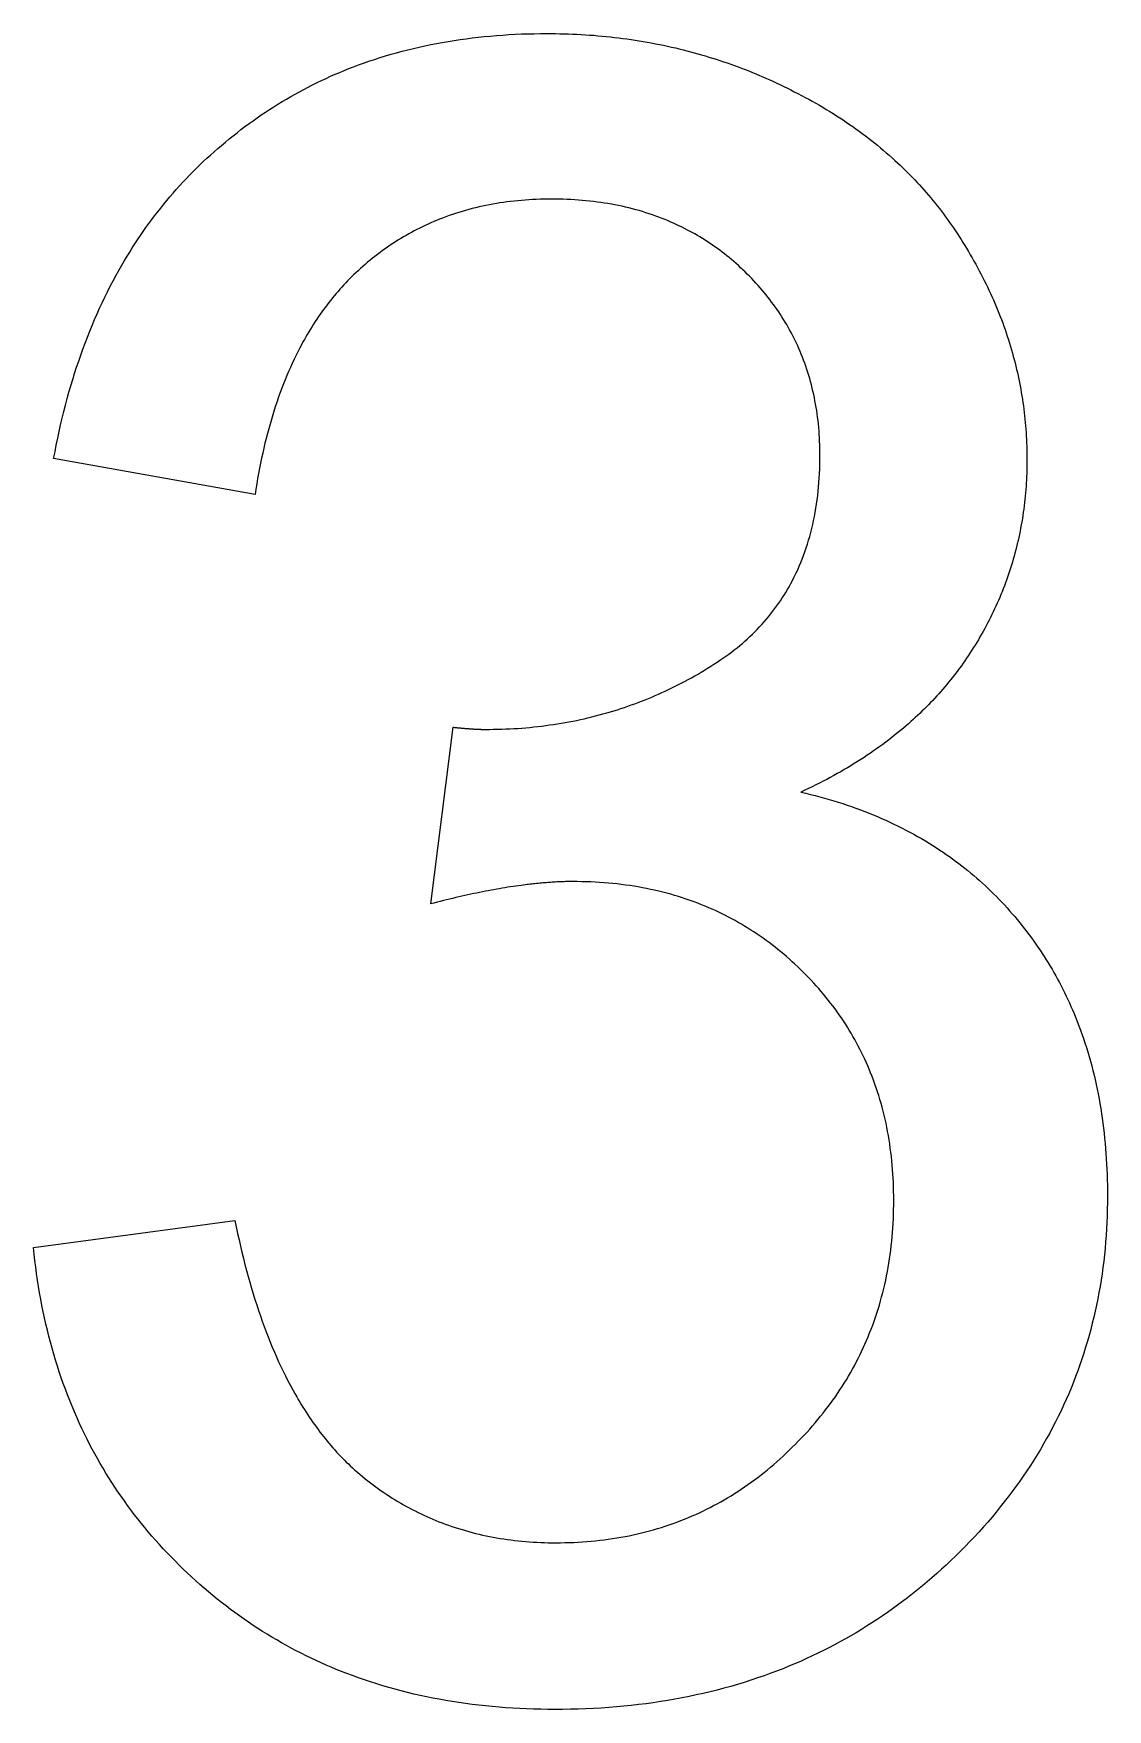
# Model space of a CAD drawing. Extents: x -115 to 95, y -60 to 60.
# Drawn here: x -80.983 to -79.018, y -1.553 to 1.512 of the extents above; entities that cross this region are included whole.
import ezdxf

# ---------------------------------------------------------------- set-up
doc = ezdxf.new("R2010")
doc.units = 0
doc.layers.add('ENGRAVE', color=5, linetype='Continuous')

msp = doc.modelspace()

# ---------------------------------------------------------------- linework, layer by layer
at = {"layer": 'ENGRAVE', "color": 5}
for points in [[(-80.6388, 1.3076), (-80.6317, 1.3135), (-80.6246, 1.3194), (-80.6175, 1.3252), (-80.6103, 1.3309), (-80.6031, 1.3366), (-80.5958, 1.3421), (-80.5884, 1.3475), (-80.581, 1.3528), (-80.5736, 1.3581), (-80.5661, 1.3633), (-80.5585, 1.3683), (-80.5509, 1.3733), (-80.5433, 1.3782), (-80.5356, 1.3831), (-80.5278, 1.3878), (-80.52, 1.3924), (-80.5122, 1.397), (-80.5042, 1.4014), (-80.4963, 1.4058), (-80.4883, 1.4101), (-80.4803, 1.4143), (-80.4722, 1.4184), (-80.464, 1.4224), (-80.4558, 1.4264), (-80.4475, 1.4302), (-80.4391, 1.434), (-80.4308, 1.4377), (-80.4225, 1.4412), (-80.4142, 1.4446), (-80.4059, 1.448), (-80.3973, 1.4513), (-80.3884, 1.4547), (-80.3789, 1.4581), (-80.3691, 1.4615), (-80.359, 1.4649), (-80.3488, 1.4682), (-80.3387, 1.4713), (-80.3286, 1.4743), (-80.3184, 1.4771), (-80.3083, 1.4799), (-80.298, 1.4825), (-80.2876, 1.485), (-80.2772, 1.4875), (-80.2667, 1.4898), (-80.2561, 1.492), (-80.2455, 1.494), (-80.2348, 1.496), (-80.224, 1.4979), (-80.2132, 1.4996), (-80.2024, 1.5012), (-80.1914, 1.5028), (-80.1804, 1.5042), (-80.1693, 1.5055), (-80.1582, 1.5066), (-80.147, 1.5077), (-80.1357, 1.5087), (-80.1244, 1.5095), (-80.113, 1.5103), (-80.1016, 1.5109), (-80.09, 1.5114), (-80.0784, 1.5117), (-80.0668, 1.512), (-80.055, 1.5121), (-80.0433, 1.5123)], [(-80.0433, 1.5123), (-80.0355, 1.5122), (-80.0276, 1.5121), (-80.0198, 1.512), (-80.0119, 1.5118), (-80.0041, 1.5116), (-79.9964, 1.5113), (-79.9886, 1.5109), (-79.9809, 1.5105), (-79.9732, 1.5101), (-79.9655, 1.5095), (-79.9578, 1.509), (-79.9501, 1.5083), (-79.9425, 1.5076), (-79.9349, 1.5069), (-79.9273, 1.5061), (-79.9197, 1.5053), (-79.9122, 1.5044), (-79.9046, 1.5034), (-79.8971, 1.5024), (-79.8896, 1.5013), (-79.8822, 1.5002), (-79.8747, 1.499), (-79.8673, 1.4978), (-79.8599, 1.4965), (-79.8525, 1.4951), (-79.8451, 1.4937), (-79.8378, 1.4923), (-79.8304, 1.4908), (-79.823, 1.4892), (-79.8157, 1.4876), (-79.8084, 1.4859), (-79.8013, 1.4842), (-79.7943, 1.4825), (-79.7875, 1.4807), (-79.7807, 1.479), (-79.774, 1.4772), (-79.7673, 1.4753), (-79.7605, 1.4734), (-79.7537, 1.4714), (-79.747, 1.4693), (-79.7403, 1.4673), (-79.7336, 1.4651), (-79.7269, 1.4629), (-79.7203, 1.4607), (-79.7137, 1.4584), (-79.7071, 1.4561), (-79.7005, 1.4537), (-79.6939, 1.4513), (-79.6873, 1.4489), (-79.6808, 1.4463), (-79.6742, 1.4438), (-79.6677, 1.4411), (-79.6613, 1.4385), (-79.6548, 1.4357), (-79.6483, 1.433), (-79.6419, 1.4302), (-79.6355, 1.4273), (-79.6291, 1.4244), (-79.6227, 1.4214), (-79.6163, 1.4184), (-79.61, 1.4153), (-79.6037, 1.4122), (-79.5974, 1.409), (-79.5911, 1.4059)], [(-79.5911, 1.4059), (-79.5844, 1.4024), (-79.5777, 1.3989), (-79.5711, 1.3954), (-79.5645, 1.3919), (-79.558, 1.3883), (-79.5515, 1.3847), (-79.5451, 1.381), (-79.5388, 1.3773), (-79.5325, 1.3735), (-79.5262, 1.3697), (-79.52, 1.3659), (-79.5139, 1.362), (-79.5078, 1.3581), (-79.5018, 1.3541), (-79.4958, 1.3501), (-79.4899, 1.3461), (-79.484, 1.342), (-79.4781, 1.3379), (-79.4724, 1.3337), (-79.4666, 1.3295), (-79.461, 1.3252), (-79.4553, 1.3209), (-79.4498, 1.3166), (-79.4443, 1.3122), (-79.4388, 1.3078), (-79.4334, 1.3034), (-79.4281, 1.2989), (-79.4227, 1.2943), (-79.4174, 1.2896), (-79.4121, 1.285), (-79.407, 1.2803), (-79.402, 1.2757), (-79.3973, 1.2712), (-79.3927, 1.2668), (-79.3882, 1.2625), (-79.3838, 1.2581), (-79.3794, 1.2536), (-79.375, 1.2491), (-79.3706, 1.2446), (-79.3663, 1.24), (-79.362, 1.2353), (-79.3578, 1.2307), (-79.3536, 1.226), (-79.3495, 1.2212), (-79.3454, 1.2165), (-79.3413, 1.2117), (-79.3373, 1.2068), (-79.3334, 1.202), (-79.3294, 1.1971), (-79.3256, 1.1921), (-79.3217, 1.1872), (-79.318, 1.1822), (-79.3142, 1.1771), (-79.3105, 1.172), (-79.3069, 1.1669), (-79.3032, 1.1618), (-79.2997, 1.1566), (-79.2961, 1.1514), (-79.2927, 1.1461), (-79.2892, 1.1409), (-79.2859, 1.1355), (-79.2825, 1.1302), (-79.2792, 1.1248), (-79.2759, 1.1194)], [(-80.9458, 0.7347), (-80.9433, 0.7472), (-80.9409, 0.7596), (-80.9384, 0.7721), (-80.9358, 0.7844), (-80.933, 0.7966), (-80.9302, 0.8087), (-80.9272, 0.8207), (-80.9242, 0.8326), (-80.921, 0.8444), (-80.9177, 0.8561), (-80.9144, 0.8677), (-80.9109, 0.8792), (-80.9074, 0.8906), (-80.9037, 0.9019), (-80.9, 0.9131), (-80.8961, 0.9242), (-80.8922, 0.9352), (-80.8881, 0.9462), (-80.884, 0.957), (-80.8797, 0.9677), (-80.8754, 0.9784), (-80.8709, 0.9889), (-80.8664, 0.9994), (-80.8617, 1.0097), (-80.857, 1.0198), (-80.8522, 1.0299), (-80.8473, 1.04), (-80.8421, 1.05), (-80.8368, 1.0601), (-80.8314, 1.0701), (-80.8261, 1.0798), (-80.8209, 1.0888), (-80.816, 1.0972), (-80.8113, 1.1051), (-80.8067, 1.1126), (-80.802, 1.12), (-80.7972, 1.1275), (-80.7923, 1.135), (-80.7872, 1.1426), (-80.7821, 1.15), (-80.7769, 1.1574), (-80.7716, 1.1647), (-80.7663, 1.1719), (-80.761, 1.179), (-80.7555, 1.1861), (-80.75, 1.1931), (-80.7444, 1.2), (-80.7387, 1.2069), (-80.733, 1.2137), (-80.7272, 1.2204), (-80.7214, 1.2271), (-80.7154, 1.2337), (-80.7094, 1.2402), (-80.7033, 1.2467), (-80.6972, 1.2531), (-80.691, 1.2594), (-80.6847, 1.2657), (-80.6784, 1.2719), (-80.672, 1.278), (-80.6655, 1.2841), (-80.6589, 1.29), (-80.6522, 1.2959), (-80.6455, 1.3018), (-80.6388, 1.3076)], [(-80.0351, 1.2094), (-80.0421, 1.2093), (-80.049, 1.2092), (-80.056, 1.2091), (-80.0629, 1.2088), (-80.0697, 1.2085), (-80.0765, 1.2081), (-80.0833, 1.2077), (-80.09, 1.2071), (-80.0967, 1.2065), (-80.1033, 1.2058), (-80.1099, 1.2051), (-80.1165, 1.2042), (-80.123, 1.2033), (-80.1295, 1.2024), (-80.136, 1.2013), (-80.1424, 1.2002), (-80.1488, 1.199), (-80.1551, 1.1978), (-80.1614, 1.1964), (-80.1677, 1.195), (-80.1739, 1.1936), (-80.1801, 1.192), (-80.1863, 1.1904), (-80.1924, 1.1887), (-80.1984, 1.187), (-80.2044, 1.1851), (-80.2104, 1.1832), (-80.2164, 1.1813), (-80.2224, 1.1792), (-80.2284, 1.177), (-80.2342, 1.1748), (-80.2399, 1.1726), (-80.2453, 1.1704), (-80.2506, 1.1682), (-80.2557, 1.166), (-80.2608, 1.1637), (-80.266, 1.1614), (-80.2711, 1.1589), (-80.2762, 1.1564), (-80.2813, 1.1539), (-80.2863, 1.1512), (-80.2913, 1.1485), (-80.2963, 1.1458), (-80.3012, 1.143), (-80.3061, 1.1402), (-80.311, 1.1372), (-80.3159, 1.1343), (-80.3207, 1.1312), (-80.3254, 1.1281), (-80.3302, 1.1249), (-80.3349, 1.1217), (-80.3396, 1.1184), (-80.3442, 1.1151), (-80.3488, 1.1117), (-80.3534, 1.1082), (-80.358, 1.1047), (-80.3625, 1.1011), (-80.367, 1.0975), (-80.3715, 1.0938), (-80.3759, 1.09), (-80.3802, 1.0862), (-80.3846, 1.0823), (-80.3889, 1.0783), (-80.3932, 1.0744)], [(-79.6811, 1.0764), (-79.6852, 1.0802), (-79.6892, 1.084), (-79.6933, 1.0878), (-79.6974, 1.0915), (-79.7016, 1.0952), (-79.7058, 1.0987), (-79.71, 1.1023), (-79.7143, 1.1057), (-79.7186, 1.1091), (-79.7229, 1.1125), (-79.7273, 1.1158), (-79.7317, 1.119), (-79.7362, 1.1222), (-79.7406, 1.1253), (-79.7451, 1.1284), (-79.7497, 1.1314), (-79.7543, 1.1343), (-79.7589, 1.1372), (-79.7635, 1.1401), (-79.7682, 1.1429), (-79.7729, 1.1456), (-79.7776, 1.1483), (-79.7824, 1.1509), (-79.7873, 1.1534), (-79.7921, 1.1559), (-79.797, 1.1584), (-79.802, 1.1608), (-79.8069, 1.1631), (-79.8117, 1.1653), (-79.8166, 1.1675), (-79.8217, 1.1696), (-79.827, 1.1718), (-79.8326, 1.174), (-79.8385, 1.1763), (-79.8445, 1.1785), (-79.8506, 1.1806), (-79.8566, 1.1827), (-79.8627, 1.1846), (-79.8687, 1.1865), (-79.8748, 1.1883), (-79.881, 1.19), (-79.8872, 1.1916), (-79.8935, 1.1932), (-79.8998, 1.1947), (-79.9061, 1.1962), (-79.9125, 1.1975), (-79.919, 1.1988), (-79.9254, 1.2), (-79.932, 1.2011), (-79.9385, 1.2022), (-79.9451, 1.2032), (-79.9518, 1.2041), (-79.9585, 1.205), (-79.9652, 1.2057), (-79.972, 1.2064), (-79.9789, 1.2071), (-79.9857, 1.2076), (-79.9927, 1.2081), (-79.9996, 1.2085), (-80.0066, 1.2088), (-80.0137, 1.2091), (-80.0208, 1.2092), (-80.028, 1.2093), (-80.0351, 1.2094)], [(-79.2759, 1.1194), (-79.2725, 1.1136), (-79.269, 1.1077), (-79.2656, 1.1019), (-79.2623, 1.0961), (-79.259, 1.0902), (-79.2558, 1.0843), (-79.2526, 1.0785), (-79.2495, 1.0726), (-79.2465, 1.0667), (-79.2435, 1.0607), (-79.2406, 1.0548), (-79.2377, 1.0489), (-79.2349, 1.0429), (-79.2321, 1.037), (-79.2294, 1.031), (-79.2267, 1.025), (-79.2242, 1.019), (-79.2216, 1.013), (-79.2191, 1.007), (-79.2167, 1.001), (-79.2143, 0.9949), (-79.212, 0.9889), (-79.2098, 0.9828), (-79.2075, 0.9767), (-79.2054, 0.9707), (-79.2033, 0.9646), (-79.2013, 0.9585), (-79.1993, 0.9523), (-79.1974, 0.9462), (-79.1955, 0.94), (-79.1937, 0.9338), (-79.1919, 0.9277), (-79.1903, 0.9217), (-79.1887, 0.9158), (-79.1872, 0.9099), (-79.1857, 0.9039), (-79.1843, 0.898), (-79.1829, 0.892), (-79.1816, 0.886), (-79.1803, 0.88), (-79.1791, 0.8739), (-79.178, 0.8679), (-79.1768, 0.8619), (-79.1758, 0.8558), (-79.1748, 0.8498), (-79.1738, 0.8437), (-79.1729, 0.8376), (-79.172, 0.8315), (-79.1712, 0.8254), (-79.1705, 0.8193), (-79.1698, 0.8132), (-79.1691, 0.807), (-79.1686, 0.8009), (-79.168, 0.7947), (-79.1675, 0.7886), (-79.1671, 0.7824), (-79.1667, 0.7762), (-79.1663, 0.77), (-79.1661, 0.7638), (-79.1658, 0.7576), (-79.1657, 0.7514), (-79.1656, 0.7451), (-79.1655, 0.7389), (-79.1654, 0.7326)], [(-80.3932, 1.0744), (-80.397, 1.0708), (-80.4007, 1.0672), (-80.4043, 1.0635), (-80.408, 1.0598), (-80.4116, 1.0561), (-80.4151, 1.0523), (-80.4186, 1.0485), (-80.4221, 1.0446), (-80.4256, 1.0407), (-80.429, 1.0367), (-80.4324, 1.0327), (-80.4357, 1.0286), (-80.439, 1.0245), (-80.4423, 1.0203), (-80.4455, 1.0161), (-80.4488, 1.0119), (-80.4519, 1.0076), (-80.4551, 1.0032), (-80.4582, 0.9988), (-80.4612, 0.9944), (-80.4642, 0.9899), (-80.4672, 0.9854), (-80.4702, 0.9808), (-80.4731, 0.9762), (-80.4761, 0.9714), (-80.479, 0.9666), (-80.4818, 0.9619), (-80.4845, 0.9572), (-80.4871, 0.9527), (-80.4897, 0.9481), (-80.4923, 0.9431), (-80.4953, 0.9375), (-80.4986, 0.9311), (-80.5021, 0.924), (-80.5057, 0.9166), (-80.5093, 0.909), (-80.5128, 0.9015), (-80.516, 0.894), (-80.5192, 0.8865), (-80.5223, 0.879), (-80.5254, 0.8713), (-80.5284, 0.8635), (-80.5313, 0.8556), (-80.5342, 0.8476), (-80.537, 0.8395), (-80.5397, 0.8313), (-80.5424, 0.8231), (-80.545, 0.8148), (-80.5475, 0.8063), (-80.55, 0.7978), (-80.5524, 0.7892), (-80.5547, 0.7805), (-80.557, 0.7717), (-80.5592, 0.7628), (-80.5613, 0.7539), (-80.5634, 0.7448), (-80.5654, 0.7357), (-80.5673, 0.7265), (-80.5692, 0.7171), (-80.5709, 0.7077), (-80.5726, 0.6982), (-80.5743, 0.6885), (-80.5759, 0.6789), (-80.5774, 0.6692)], [(-79.544, 0.7408), (-79.5441, 0.7473), (-79.5442, 0.7537), (-79.5443, 0.7602), (-79.5446, 0.7666), (-79.5449, 0.7729), (-79.5453, 0.7793), (-79.5457, 0.7855), (-79.5463, 0.7918), (-79.5469, 0.798), (-79.5475, 0.8042), (-79.5483, 0.8103), (-79.5491, 0.8164), (-79.55, 0.8225), (-79.5509, 0.8285), (-79.552, 0.8345), (-79.5531, 0.8405), (-79.5542, 0.8464), (-79.5555, 0.8523), (-79.5568, 0.8581), (-79.5582, 0.8639), (-79.5596, 0.8697), (-79.5612, 0.8755), (-79.5628, 0.8812), (-79.5644, 0.8868), (-79.5662, 0.8925), (-79.568, 0.898), (-79.5698, 0.9036), (-79.5718, 0.9092), (-79.5739, 0.9147), (-79.576, 0.9202), (-79.5781, 0.9256), (-79.5803, 0.9309), (-79.5825, 0.936), (-79.5848, 0.9411), (-79.587, 0.946), (-79.5894, 0.9509), (-79.5918, 0.9558), (-79.5943, 0.9607), (-79.5968, 0.9655), (-79.5995, 0.9703), (-79.6021, 0.9751), (-79.6049, 0.9799), (-79.6077, 0.9846), (-79.6105, 0.9893), (-79.6135, 0.994), (-79.6165, 0.9986), (-79.6195, 1.0032), (-79.6226, 1.0077), (-79.6258, 1.0123), (-79.6291, 1.0168), (-79.6324, 1.0212), (-79.6357, 1.0257), (-79.6392, 1.0301), (-79.6427, 1.0344), (-79.6462, 1.0388), (-79.6499, 1.0431), (-79.6535, 1.0474), (-79.6573, 1.0516), (-79.6611, 1.0558), (-79.665, 1.06), (-79.6689, 1.0641), (-79.673, 1.0682), (-79.677, 1.0723), (-79.6811, 1.0764)], [(-79.7323, 0.3622), (-79.7269, 0.3659), (-79.7215, 0.3695), (-79.7161, 0.3733), (-79.7109, 0.377), (-79.7057, 0.3809), (-79.7007, 0.3848), (-79.6957, 0.3887), (-79.6908, 0.3927), (-79.686, 0.3968), (-79.6813, 0.4009), (-79.6766, 0.4051), (-79.672, 0.4094), (-79.6675, 0.4137), (-79.6631, 0.418), (-79.6588, 0.4224), (-79.6545, 0.4269), (-79.6503, 0.4314), (-79.6462, 0.436), (-79.6422, 0.4407), (-79.6383, 0.4454), (-79.6344, 0.4501), (-79.6307, 0.4549), (-79.627, 0.4598), (-79.6233, 0.4647), (-79.6198, 0.4697), (-79.6163, 0.4748), (-79.613, 0.4799), (-79.6097, 0.485), (-79.6066, 0.4901), (-79.6035, 0.4952), (-79.6004, 0.5005), (-79.5973, 0.5062), (-79.5942, 0.5121), (-79.591, 0.5184), (-79.5879, 0.5248), (-79.5848, 0.5314), (-79.5819, 0.5379), (-79.5792, 0.5445), (-79.5765, 0.5511), (-79.574, 0.5578), (-79.5716, 0.5645), (-79.5692, 0.5714), (-79.567, 0.5783), (-79.5648, 0.5853), (-79.5628, 0.5924), (-79.5609, 0.5995), (-79.5591, 0.6068), (-79.5573, 0.6141), (-79.5557, 0.6214), (-79.5542, 0.6289), (-79.5528, 0.6364), (-79.5515, 0.644), (-79.5503, 0.6516), (-79.5492, 0.6594), (-79.5482, 0.6672), (-79.5473, 0.6751), (-79.5465, 0.683), (-79.5459, 0.691), (-79.5453, 0.6991), (-79.5448, 0.7073), (-79.5445, 0.7156), (-79.5443, 0.724), (-79.5441, 0.7324), (-79.544, 0.7408)], [(-80.5774, 0.6692), (-80.9458, 0.7347)], [(-79.1654, 0.7326), (-79.1655, 0.7265), (-79.1656, 0.7204), (-79.1657, 0.7143), (-79.1658, 0.7082), (-79.1661, 0.7022), (-79.1663, 0.6961), (-79.1667, 0.6901), (-79.1671, 0.6841), (-79.1675, 0.6781), (-79.168, 0.6721), (-79.1686, 0.6662), (-79.1692, 0.6602), (-79.1698, 0.6543), (-79.1705, 0.6484), (-79.1713, 0.6425), (-79.1721, 0.6367), (-79.1729, 0.6308), (-79.1738, 0.625), (-79.1748, 0.6192), (-79.1758, 0.6134), (-79.1769, 0.6076), (-79.178, 0.6019), (-79.1792, 0.5961), (-79.1804, 0.5904), (-79.1816, 0.5847), (-79.183, 0.579), (-79.1843, 0.5733), (-79.1858, 0.5677), (-79.1873, 0.562), (-79.1888, 0.5564), (-79.1904, 0.5508), (-79.192, 0.5452), (-79.1937, 0.5397), (-79.1954, 0.5342), (-79.1971, 0.5288), (-79.1989, 0.5234), (-79.2008, 0.518), (-79.2027, 0.5127), (-79.2046, 0.5073), (-79.2067, 0.5019), (-79.2087, 0.4966), (-79.2108, 0.4913), (-79.213, 0.486), (-79.2152, 0.4807), (-79.2174, 0.4755), (-79.2197, 0.4702), (-79.2221, 0.465), (-79.2245, 0.4598), (-79.227, 0.4546), (-79.2295, 0.4494), (-79.232, 0.4442), (-79.2346, 0.4391), (-79.2373, 0.4339), (-79.24, 0.4288), (-79.2427, 0.4237), (-79.2455, 0.4186), (-79.2484, 0.4136), (-79.2513, 0.4085), (-79.2542, 0.4035), (-79.2573, 0.3985), (-79.2603, 0.3935), (-79.2635, 0.3885), (-79.2666, 0.3835), (-79.2698, 0.3786)], [(-79.2698, 0.3786), (-79.2728, 0.374), (-79.2759, 0.3695), (-79.279, 0.365), (-79.2821, 0.3605), (-79.2852, 0.356), (-79.2885, 0.3516), (-79.2917, 0.3472), (-79.295, 0.3428), (-79.2984, 0.3385), (-79.3017, 0.3342), (-79.3052, 0.3299), (-79.3086, 0.3256), (-79.3121, 0.3214), (-79.3157, 0.3172), (-79.3193, 0.313), (-79.3229, 0.3088), (-79.3266, 0.3047), (-79.3303, 0.3006), (-79.334, 0.2965), (-79.3378, 0.2925), (-79.3417, 0.2885), (-79.3455, 0.2845), (-79.3494, 0.2805), (-79.3534, 0.2766), (-79.3574, 0.2726), (-79.3615, 0.2687), (-79.3656, 0.2648), (-79.3697, 0.2611), (-79.3737, 0.2574), (-79.3778, 0.2537), (-79.382, 0.2499), (-79.3866, 0.246), (-79.3914, 0.2418), (-79.3966, 0.2375), (-79.402, 0.2331), (-79.4074, 0.2287), (-79.4128, 0.2245), (-79.4182, 0.2203), (-79.4236, 0.2162), (-79.4291, 0.2121), (-79.4347, 0.208), (-79.4403, 0.204), (-79.446, 0.2), (-79.4518, 0.196), (-79.4576, 0.1921), (-79.4634, 0.1882), (-79.4693, 0.1844), (-79.4753, 0.1806), (-79.4814, 0.1768), (-79.4874, 0.1731), (-79.4936, 0.1694), (-79.4998, 0.1658), (-79.5061, 0.1621), (-79.5124, 0.1586), (-79.5188, 0.155), (-79.5252, 0.1515), (-79.5317, 0.148), (-79.5383, 0.1446), (-79.5449, 0.1412), (-79.5515, 0.1379), (-79.5583, 0.1346), (-79.5651, 0.1313), (-79.5719, 0.1281), (-79.5788, 0.1248)], [(-80.1559, 0.2394), (-80.1484, 0.2395), (-80.1409, 0.2396), (-80.1334, 0.2397), (-80.126, 0.2399), (-80.1185, 0.2402), (-80.1112, 0.2405), (-80.1038, 0.241), (-80.0965, 0.2414), (-80.0891, 0.242), (-80.0818, 0.2426), (-80.0746, 0.2432), (-80.0673, 0.2439), (-80.0601, 0.2447), (-80.0529, 0.2456), (-80.0457, 0.2465), (-80.0386, 0.2475), (-80.0315, 0.2485), (-80.0243, 0.2496), (-80.0173, 0.2507), (-80.0102, 0.252), (-80.0032, 0.2533), (-79.9962, 0.2546), (-79.9892, 0.256), (-79.9822, 0.2575), (-79.9753, 0.259), (-79.9684, 0.2606), (-79.9615, 0.2623), (-79.9546, 0.264), (-79.9478, 0.2658), (-79.9409, 0.2677), (-79.9341, 0.2696), (-79.9274, 0.2715), (-79.9209, 0.2735), (-79.9145, 0.2755), (-79.9081, 0.2776), (-79.9018, 0.2797), (-79.8955, 0.2818), (-79.8892, 0.2841), (-79.8828, 0.2864), (-79.8765, 0.2887), (-79.8703, 0.2911), (-79.864, 0.2936), (-79.8578, 0.2961), (-79.8516, 0.2987), (-79.8454, 0.3013), (-79.8393, 0.304), (-79.8332, 0.3067), (-79.827, 0.3096), (-79.821, 0.3124), (-79.8149, 0.3153), (-79.8088, 0.3183), (-79.8028, 0.3213), (-79.7968, 0.3244), (-79.7908, 0.3276), (-79.7849, 0.3308), (-79.779, 0.334), (-79.773, 0.3374), (-79.7671, 0.3407), (-79.7613, 0.3442), (-79.7554, 0.3477), (-79.7496, 0.3512), (-79.7438, 0.3549), (-79.738, 0.3585), (-79.7323, 0.3622)], [(-80.2561, -0.0798), (-80.2152, 0.2435)], [(-80.2152, 0.2435), (-80.2138, 0.2434), (-80.2124, 0.2432), (-80.211, 0.2431), (-80.2096, 0.2429), (-80.2082, 0.2428), (-80.2068, 0.2426), (-80.2055, 0.2425), (-80.2041, 0.2423), (-80.2028, 0.2422), (-80.2014, 0.2421), (-80.2001, 0.242), (-80.1988, 0.2418), (-80.1975, 0.2417), (-80.1962, 0.2416), (-80.1949, 0.2415), (-80.1937, 0.2414), (-80.1924, 0.2413), (-80.1912, 0.2412), (-80.19, 0.2411), (-80.1887, 0.241), (-80.1875, 0.2409), (-80.1863, 0.2408), (-80.1851, 0.2407), (-80.184, 0.2406), (-80.1828, 0.2405), (-80.1817, 0.2404), (-80.1805, 0.2404), (-80.1794, 0.2403), (-80.1782, 0.2402), (-80.177, 0.2401), (-80.1759, 0.2401), (-80.1749, 0.24), (-80.1741, 0.24), (-80.1735, 0.2399), (-80.1729, 0.2399), (-80.1723, 0.2399), (-80.1717, 0.2398), (-80.1711, 0.2398), (-80.1704, 0.2398), (-80.1698, 0.2398), (-80.1691, 0.2397), (-80.1685, 0.2397), (-80.1679, 0.2397), (-80.1673, 0.2397), (-80.1667, 0.2396), (-80.1661, 0.2396), (-80.1655, 0.2396), (-80.1649, 0.2396), (-80.1643, 0.2396), (-80.1637, 0.2395), (-80.1631, 0.2395), (-80.1625, 0.2395), (-80.162, 0.2395), (-80.1614, 0.2395), (-80.1608, 0.2395), (-80.1602, 0.2395), (-80.1597, 0.2395), (-80.1591, 0.2394), (-80.1586, 0.2394), (-80.158, 0.2394), (-80.1575, 0.2394), (-80.1569, 0.2394), (-80.1564, 0.2394), (-80.1559, 0.2394)], [(-79.5788, 0.1248), (-79.5701, 0.1227), (-79.5614, 0.1206), (-79.5528, 0.1184), (-79.5442, 0.1161), (-79.5357, 0.1138), (-79.5273, 0.1114), (-79.5189, 0.1089), (-79.5106, 0.1063), (-79.5024, 0.1037), (-79.4942, 0.1009), (-79.4861, 0.0982), (-79.4781, 0.0953), (-79.4701, 0.0924), (-79.4622, 0.0894), (-79.4543, 0.0863), (-79.4466, 0.0831), (-79.4389, 0.0799), (-79.4312, 0.0766), (-79.4236, 0.0732), (-79.4161, 0.0698), (-79.4086, 0.0663), (-79.4012, 0.0627), (-79.3939, 0.059), (-79.3867, 0.0553), (-79.3795, 0.0515), (-79.3724, 0.0477), (-79.3653, 0.0437), (-79.3583, 0.0397), (-79.3512, 0.0355), (-79.3442, 0.0313), (-79.3374, 0.027), (-79.3309, 0.0229), (-79.3247, 0.0188), (-79.3188, 0.0149), (-79.313, 0.0109), (-79.3073, 0.0069), (-79.3016, 0.0028), (-79.2959, -0.0014), (-79.2902, -0.0057), (-79.2846, -0.01), (-79.279, -0.0144), (-79.2735, -0.0188), (-79.268, -0.0233), (-79.2626, -0.0279), (-79.2573, -0.0325), (-79.252, -0.0371), (-79.2467, -0.0419), (-79.2415, -0.0466), (-79.2364, -0.0515), (-79.2313, -0.0564), (-79.2263, -0.0613), (-79.2213, -0.0663), (-79.2163, -0.0714), (-79.2115, -0.0765), (-79.2066, -0.0817), (-79.2018, -0.087), (-79.1971, -0.0922), (-79.1924, -0.0976), (-79.1878, -0.103), (-79.1832, -0.1085), (-79.1787, -0.1141), (-79.1742, -0.1197), (-79.1698, -0.1253), (-79.1654, -0.131)], [(-79.9963, -0.0389), (-79.9988, -0.0389), (-80.0014, -0.0389), (-80.004, -0.0389), (-80.0066, -0.039), (-80.0093, -0.039), (-80.0119, -0.0391), (-80.0146, -0.0392), (-80.0173, -0.0393), (-80.02, -0.0394), (-80.0227, -0.0395), (-80.0254, -0.0396), (-80.0282, -0.0398), (-80.0309, -0.0399), (-80.0337, -0.0401), (-80.0365, -0.0403), (-80.0393, -0.0405), (-80.0421, -0.0407), (-80.045, -0.0409), (-80.0478, -0.0411), (-80.0507, -0.0414), (-80.0536, -0.0416), (-80.0564, -0.0419), (-80.0593, -0.0422), (-80.0623, -0.0424), (-80.0653, -0.0428), (-80.0684, -0.0431), (-80.0713, -0.0434), (-80.0742, -0.0437), (-80.0769, -0.044), (-80.0797, -0.0444), (-80.0828, -0.0448), (-80.0863, -0.0452), (-80.0906, -0.0458), (-80.0953, -0.0464), (-80.1004, -0.0472), (-80.1055, -0.0479), (-80.1105, -0.0487), (-80.1154, -0.0494), (-80.1203, -0.0502), (-80.1252, -0.051), (-80.1302, -0.0519), (-80.1353, -0.0528), (-80.1404, -0.0537), (-80.1456, -0.0547), (-80.1508, -0.0556), (-80.156, -0.0567), (-80.1612, -0.0577), (-80.1665, -0.0588), (-80.1718, -0.0598), (-80.1772, -0.061), (-80.1826, -0.0621), (-80.188, -0.0633), (-80.1935, -0.0645), (-80.199, -0.0658), (-80.2046, -0.067), (-80.2102, -0.0683), (-80.2158, -0.0697), (-80.2214, -0.071), (-80.2271, -0.0724), (-80.2329, -0.0738), (-80.2386, -0.0753), (-80.2445, -0.0768), (-80.2503, -0.0783), (-80.2561, -0.0798)], [(-79.5747, -0.2046), (-79.5797, -0.1998), (-79.5847, -0.1949), (-79.5898, -0.1901), (-79.5948, -0.1854), (-79.6, -0.1808), (-79.6051, -0.1762), (-79.6104, -0.1718), (-79.6156, -0.1674), (-79.6209, -0.1631), (-79.6262, -0.1588), (-79.6316, -0.1546), (-79.637, -0.1505), (-79.6425, -0.1465), (-79.648, -0.1425), (-79.6535, -0.1387), (-79.6591, -0.1349), (-79.6647, -0.1311), (-79.6704, -0.1275), (-79.6761, -0.1239), (-79.6818, -0.1204), (-79.6876, -0.1169), (-79.6934, -0.1136), (-79.6993, -0.1103), (-79.7052, -0.1071), (-79.7111, -0.1039), (-79.7171, -0.1008), (-79.7232, -0.0978), (-79.7292, -0.0949), (-79.7352, -0.0921), (-79.7412, -0.0894), (-79.7474, -0.0867), (-79.7538, -0.084), (-79.7605, -0.0813), (-79.7673, -0.0786), (-79.7744, -0.076), (-79.7814, -0.0734), (-79.7885, -0.071), (-79.7956, -0.0687), (-79.8027, -0.0664), (-79.8098, -0.0643), (-79.817, -0.0622), (-79.8243, -0.0602), (-79.8316, -0.0583), (-79.839, -0.0565), (-79.8464, -0.0548), (-79.8538, -0.0532), (-79.8614, -0.0516), (-79.8689, -0.0502), (-79.8765, -0.0488), (-79.8841, -0.0475), (-79.8918, -0.0463), (-79.8996, -0.0452), (-79.9074, -0.0442), (-79.9152, -0.0433), (-79.9231, -0.0425), (-79.931, -0.0417), (-79.939, -0.041), (-79.947, -0.0405), (-79.9551, -0.04), (-79.9633, -0.0396), (-79.9715, -0.0393), (-79.9797, -0.0391), (-79.988, -0.039), (-79.9963, -0.0389)], [(-79.1654, -0.131), (-79.1613, -0.1365), (-79.1572, -0.142), (-79.1531, -0.1476), (-79.1491, -0.1532), (-79.1452, -0.1588), (-79.1414, -0.1645), (-79.1376, -0.1702), (-79.1338, -0.176), (-79.1301, -0.1818), (-79.1265, -0.1876), (-79.123, -0.1935), (-79.1195, -0.1994), (-79.116, -0.2054), (-79.1126, -0.2114), (-79.1093, -0.2174), (-79.106, -0.2235), (-79.1028, -0.2296), (-79.0997, -0.2358), (-79.0966, -0.242), (-79.0936, -0.2482), (-79.0906, -0.2545), (-79.0877, -0.2608), (-79.0849, -0.2672), (-79.0821, -0.2736), (-79.0793, -0.2801), (-79.0766, -0.2866), (-79.074, -0.2931), (-79.0715, -0.2996), (-79.0691, -0.306), (-79.0667, -0.3124), (-79.0643, -0.3191), (-79.0619, -0.3262), (-79.0593, -0.3339), (-79.0567, -0.3421), (-79.0541, -0.3505), (-79.0516, -0.359), (-79.0492, -0.3674), (-79.047, -0.3758), (-79.0448, -0.3842), (-79.0427, -0.3927), (-79.0407, -0.4012), (-79.0388, -0.4098), (-79.037, -0.4185), (-79.0352, -0.4273), (-79.0335, -0.4361), (-79.0319, -0.4449), (-79.0304, -0.4538), (-79.029, -0.4628), (-79.0277, -0.4718), (-79.0265, -0.4809), (-79.0253, -0.49), (-79.0242, -0.4992), (-79.0233, -0.5084), (-79.0224, -0.5177), (-79.0215, -0.5271), (-79.0208, -0.5365), (-79.0202, -0.546), (-79.0196, -0.5555), (-79.0191, -0.5651), (-79.0188, -0.5748), (-79.0185, -0.5845), (-79.0183, -0.5943), (-79.0182, -0.6041), (-79.0181, -0.6139)], [(-79.4089, -0.6221), (-79.409, -0.6139), (-79.4092, -0.6057), (-79.4094, -0.5975), (-79.4096, -0.5894), (-79.41, -0.5813), (-79.4105, -0.5733), (-79.4111, -0.5654), (-79.4118, -0.5575), (-79.4125, -0.5496), (-79.4133, -0.5418), (-79.4143, -0.534), (-79.4153, -0.5263), (-79.4164, -0.5187), (-79.4176, -0.511), (-79.4188, -0.5035), (-79.4202, -0.4959), (-79.4217, -0.4884), (-79.4232, -0.481), (-79.4248, -0.4736), (-79.4265, -0.4663), (-79.4283, -0.459), (-79.4302, -0.4518), (-79.4322, -0.4446), (-79.4343, -0.4374), (-79.4364, -0.4304), (-79.4387, -0.4233), (-79.441, -0.4163), (-79.4434, -0.4093), (-79.446, -0.4023), (-79.4486, -0.3954), (-79.4513, -0.3886), (-79.454, -0.382), (-79.4567, -0.3757), (-79.4594, -0.3695), (-79.4621, -0.3635), (-79.4649, -0.3576), (-79.4678, -0.3516), (-79.4708, -0.3456), (-79.4739, -0.3397), (-79.477, -0.3338), (-79.4803, -0.3279), (-79.4836, -0.3221), (-79.4869, -0.3164), (-79.4904, -0.3106), (-79.4939, -0.305), (-79.4975, -0.2993), (-79.5011, -0.2937), (-79.5048, -0.2882), (-79.5087, -0.2826), (-79.5125, -0.2772), (-79.5165, -0.2717), (-79.5205, -0.2663), (-79.5246, -0.261), (-79.5288, -0.2556), (-79.5331, -0.2504), (-79.5374, -0.2451), (-79.5418, -0.2399), (-79.5463, -0.2347), (-79.5508, -0.2296), (-79.5555, -0.2246), (-79.5602, -0.2195), (-79.565, -0.2145), (-79.5698, -0.2096), (-79.5747, -0.2046)], [(-79.589, -1.0682), (-79.5836, -1.0627), (-79.5782, -1.0571), (-79.5729, -1.0515), (-79.5677, -1.0459), (-79.5625, -1.0402), (-79.5575, -1.0345), (-79.5525, -1.0287), (-79.5477, -1.0229), (-79.5429, -1.017), (-79.5382, -1.0112), (-79.5336, -1.0052), (-79.529, -0.9993), (-79.5246, -0.9933), (-79.5202, -0.9872), (-79.5159, -0.9811), (-79.5117, -0.975), (-79.5076, -0.9688), (-79.5036, -0.9626), (-79.4996, -0.9564), (-79.4957, -0.9501), (-79.492, -0.9438), (-79.4883, -0.9374), (-79.4847, -0.931), (-79.4811, -0.9245), (-79.4777, -0.918), (-79.4743, -0.9115), (-79.471, -0.9049), (-79.4679, -0.8983), (-79.4648, -0.8917), (-79.4618, -0.8851), (-79.4588, -0.8784), (-79.4559, -0.8715), (-79.4531, -0.8645), (-79.4503, -0.8573), (-79.4476, -0.8501), (-79.4449, -0.8428), (-79.4424, -0.8355), (-79.44, -0.8281), (-79.4376, -0.8208), (-79.4354, -0.8134), (-79.4332, -0.8059), (-79.4312, -0.7984), (-79.4292, -0.7908), (-79.4273, -0.7832), (-79.4255, -0.7756), (-79.4238, -0.7679), (-79.4222, -0.7602), (-79.4207, -0.7524), (-79.4193, -0.7446), (-79.4179, -0.7367), (-79.4167, -0.7288), (-79.4155, -0.7209), (-79.4145, -0.7129), (-79.4135, -0.7049), (-79.4127, -0.6968), (-79.4119, -0.6887), (-79.4112, -0.6805), (-79.4106, -0.6723), (-79.4101, -0.664), (-79.4097, -0.6557), (-79.4094, -0.6474), (-79.4092, -0.639), (-79.409, -0.6305), (-79.4089, -0.6221)], [(-79.0181, -0.6139), (-79.0182, -0.6261), (-79.0185, -0.6382), (-79.0188, -0.6503), (-79.0192, -0.6623), (-79.0198, -0.6743), (-79.0205, -0.6862), (-79.0215, -0.6981), (-79.0225, -0.7098), (-79.0237, -0.7216), (-79.025, -0.7333), (-79.0265, -0.7449), (-79.0281, -0.7564), (-79.0298, -0.7679), (-79.0317, -0.7794), (-79.0337, -0.7908), (-79.0358, -0.8021), (-79.0381, -0.8134), (-79.0405, -0.8246), (-79.0431, -0.8358), (-79.0458, -0.8469), (-79.0486, -0.8579), (-79.0516, -0.8689), (-79.0547, -0.8798), (-79.058, -0.8907), (-79.0614, -0.9015), (-79.0649, -0.9123), (-79.0686, -0.923), (-79.0724, -0.9336), (-79.0763, -0.9442), (-79.0804, -0.9547), (-79.0847, -0.9652), (-79.089, -0.9756), (-79.0936, -0.986), (-79.0983, -0.9964), (-79.1031, -1.0068), (-79.1081, -1.0171), (-79.1132, -1.0273), (-79.1184, -1.0374), (-79.1238, -1.0475), (-79.1294, -1.0576), (-79.135, -1.0676), (-79.1409, -1.0775), (-79.1468, -1.0873), (-79.1529, -1.0972), (-79.1592, -1.1069), (-79.1655, -1.1166), (-79.1721, -1.1262), (-79.1787, -1.1358), (-79.1855, -1.1453), (-79.1925, -1.1548), (-79.1996, -1.1642), (-79.2068, -1.1735), (-79.2142, -1.1828), (-79.2217, -1.192), (-79.2293, -1.2012), (-79.2371, -1.2103), (-79.2451, -1.2193), (-79.2531, -1.2283), (-79.2613, -1.2373), (-79.2697, -1.2461), (-79.2783, -1.2549), (-79.287, -1.2637), (-79.2957, -1.2724), (-79.3046, -1.281)], [(-80.9826, -0.708), (-80.6143, -0.6589)], [(-80.6143, -0.6589), (-80.6118, -0.6707), (-80.6093, -0.6824), (-80.6067, -0.694), (-80.6041, -0.7055), (-80.6014, -0.7169), (-80.5987, -0.7281), (-80.5958, -0.7392), (-80.5929, -0.7502), (-80.59, -0.761), (-80.587, -0.7717), (-80.5839, -0.7823), (-80.5807, -0.7927), (-80.5775, -0.8031), (-80.5743, -0.8133), (-80.5709, -0.8234), (-80.5675, -0.8333), (-80.5641, -0.8431), (-80.5605, -0.8528), (-80.557, -0.8624), (-80.5533, -0.8719), (-80.5496, -0.8812), (-80.5458, -0.8905), (-80.5419, -0.8995), (-80.538, -0.9084), (-80.5342, -0.9171), (-80.5302, -0.9257), (-80.5261, -0.9343), (-80.5218, -0.943), (-80.5173, -0.9518), (-80.5128, -0.9604), (-80.5084, -0.9684), (-80.5045, -0.9755), (-80.5012, -0.9814), (-80.4982, -0.9865), (-80.4955, -0.991), (-80.4928, -0.9954), (-80.49, -1), (-80.487, -1.0048), (-80.4839, -1.0096), (-80.4808, -1.0144), (-80.4776, -1.0191), (-80.4745, -1.0237), (-80.4714, -1.0282), (-80.4682, -1.0326), (-80.4651, -1.037), (-80.4618, -1.0414), (-80.4586, -1.0457), (-80.4553, -1.05), (-80.452, -1.0542), (-80.4487, -1.0584), (-80.4453, -1.0625), (-80.442, -1.0666), (-80.4386, -1.0706), (-80.4351, -1.0745), (-80.4317, -1.0784), (-80.4282, -1.0823), (-80.4247, -1.0861), (-80.4212, -1.0898), (-80.4176, -1.0935), (-80.414, -1.0971), (-80.4104, -1.1007), (-80.4067, -1.1042), (-80.4031, -1.1077), (-80.3994, -1.1112)], [(-80.6859, -1.3179), (-80.6936, -1.3107), (-80.7013, -1.3035), (-80.7089, -1.2963), (-80.7164, -1.289), (-80.7238, -1.2816), (-80.7311, -1.2742), (-80.7383, -1.2667), (-80.7453, -1.2591), (-80.7523, -1.2515), (-80.7592, -1.2438), (-80.7659, -1.236), (-80.7726, -1.2282), (-80.7792, -1.2203), (-80.7856, -1.2124), (-80.792, -1.2043), (-80.7983, -1.1963), (-80.8044, -1.1881), (-80.8105, -1.1799), (-80.8164, -1.1717), (-80.8223, -1.1633), (-80.8281, -1.155), (-80.8337, -1.1465), (-80.8393, -1.138), (-80.8447, -1.1294), (-80.8501, -1.1207), (-80.8553, -1.112), (-80.8605, -1.1032), (-80.8655, -1.0944), (-80.8704, -1.0857), (-80.8752, -1.0768), (-80.88, -1.0678), (-80.8847, -1.0585), (-80.8895, -1.0489), (-80.8942, -1.039), (-80.8989, -1.0289), (-80.9035, -1.0188), (-80.9079, -1.0086), (-80.9122, -0.9984), (-80.9163, -0.9882), (-80.9204, -0.9779), (-80.9243, -0.9675), (-80.9281, -0.957), (-80.9318, -0.9464), (-80.9354, -0.9358), (-80.9389, -0.9251), (-80.9422, -0.9143), (-80.9455, -0.9035), (-80.9486, -0.8926), (-80.9516, -0.8816), (-80.9545, -0.8705), (-80.9572, -0.8594), (-80.9599, -0.8482), (-80.9624, -0.8369), (-80.9648, -0.8256), (-80.9671, -0.8141), (-80.9693, -0.8026), (-80.9714, -0.7911), (-80.9734, -0.7795), (-80.9752, -0.7677), (-80.9769, -0.7559), (-80.9785, -0.744), (-80.9799, -0.7321), (-80.9813, -0.7201), (-80.9826, -0.708)], [(-80.0269, -1.2483), (-80.0188, -1.2482), (-80.0106, -1.248), (-80.0025, -1.2479), (-79.9944, -1.2476), (-79.9863, -1.2472), (-79.9783, -1.2467), (-79.9704, -1.2461), (-79.9624, -1.2454), (-79.9546, -1.2446), (-79.9467, -1.2438), (-79.9389, -1.2428), (-79.9312, -1.2418), (-79.9235, -1.2407), (-79.9158, -1.2395), (-79.9082, -1.2381), (-79.9006, -1.2367), (-79.893, -1.2353), (-79.8855, -1.2337), (-79.878, -1.232), (-79.8706, -1.2302), (-79.8632, -1.2284), (-79.8559, -1.2265), (-79.8486, -1.2244), (-79.8413, -1.2223), (-79.8341, -1.2201), (-79.8269, -1.2178), (-79.8198, -1.2154), (-79.8127, -1.2129), (-79.8056, -1.2103), (-79.7985, -1.2077), (-79.7916, -1.2049), (-79.7847, -1.2021), (-79.7779, -1.1992), (-79.7712, -1.1963), (-79.7646, -1.1933), (-79.758, -1.1902), (-79.7515, -1.187), (-79.745, -1.1837), (-79.7385, -1.1803), (-79.732, -1.1769), (-79.7256, -1.1733), (-79.7192, -1.1697), (-79.7129, -1.166), (-79.7066, -1.1622), (-79.7004, -1.1583), (-79.6942, -1.1543), (-79.688, -1.1503), (-79.6819, -1.1461), (-79.6758, -1.1419), (-79.6697, -1.1376), (-79.6637, -1.1332), (-79.6577, -1.1287), (-79.6518, -1.1241), (-79.6459, -1.1195), (-79.64, -1.1147), (-79.6342, -1.1099), (-79.6284, -1.105), (-79.6227, -1.1), (-79.617, -1.0949), (-79.6113, -1.0897), (-79.6057, -1.0845), (-79.6001, -1.0791), (-79.5946, -1.0737), (-79.589, -1.0682)], [(-80.3994, -1.1112), (-80.3947, -1.1153), (-80.39, -1.1193), (-80.3853, -1.1233), (-80.3806, -1.1273), (-80.3758, -1.1312), (-80.371, -1.135), (-80.3661, -1.1387), (-80.3612, -1.1424), (-80.3563, -1.146), (-80.3514, -1.1496), (-80.3464, -1.1531), (-80.3415, -1.1565), (-80.3364, -1.1599), (-80.3314, -1.1632), (-80.3263, -1.1664), (-80.3212, -1.1696), (-80.316, -1.1727), (-80.3109, -1.1757), (-80.3057, -1.1787), (-80.3004, -1.1817), (-80.2952, -1.1845), (-80.2899, -1.1873), (-80.2846, -1.1901), (-80.2792, -1.1927), (-80.2738, -1.1953), (-80.2684, -1.1979), (-80.2629, -1.2004), (-80.2575, -1.2028), (-80.252, -1.2051), (-80.2466, -1.2074), (-80.241, -1.2097), (-80.2353, -1.2119), (-80.2294, -1.2141), (-80.2234, -1.2162), (-80.2173, -1.2183), (-80.2112, -1.2204), (-80.205, -1.2224), (-80.1988, -1.2243), (-80.1927, -1.2261), (-80.1865, -1.2278), (-80.1802, -1.2295), (-80.1739, -1.2311), (-80.1676, -1.2326), (-80.1612, -1.2341), (-80.1548, -1.2355), (-80.1484, -1.2368), (-80.142, -1.238), (-80.1355, -1.2392), (-80.1289, -1.2403), (-80.1224, -1.2413), (-80.1158, -1.2423), (-80.1092, -1.2432), (-80.1025, -1.244), (-80.0958, -1.2447), (-80.0891, -1.2454), (-80.0823, -1.246), (-80.0755, -1.2466), (-80.0687, -1.247), (-80.0618, -1.2474), (-80.0549, -1.2477), (-80.0479, -1.2479), (-80.041, -1.2481), (-80.034, -1.2482), (-80.0269, -1.2483)], [(-79.3046, -1.281), (-79.3131, -1.289), (-79.3217, -1.2968), (-79.3304, -1.3047), (-79.3391, -1.3124), (-79.3479, -1.3199), (-79.3567, -1.3273), (-79.3656, -1.3346), (-79.3746, -1.3418), (-79.3837, -1.3488), (-79.3928, -1.3557), (-79.402, -1.3626), (-79.4113, -1.3693), (-79.4206, -1.3758), (-79.43, -1.3823), (-79.4395, -1.3886), (-79.449, -1.3948), (-79.4586, -1.4009), (-79.4682, -1.4069), (-79.478, -1.4128), (-79.4877, -1.4185), (-79.4976, -1.4241), (-79.5075, -1.4296), (-79.5175, -1.435), (-79.5276, -1.4402), (-79.5378, -1.4454), (-79.548, -1.4504), (-79.5582, -1.4553), (-79.5685, -1.4601), (-79.5787, -1.4647), (-79.5889, -1.4691), (-79.5995, -1.4736), (-79.6104, -1.478), (-79.6219, -1.4825), (-79.6338, -1.487), (-79.6459, -1.4914), (-79.6582, -1.4956), (-79.6704, -1.4997), (-79.6826, -1.5036), (-79.6949, -1.5073), (-79.7072, -1.5109), (-79.7197, -1.5143), (-79.7322, -1.5176), (-79.7449, -1.5208), (-79.7576, -1.5238), (-79.7704, -1.5267), (-79.7833, -1.5294), (-79.7962, -1.532), (-79.8093, -1.5344), (-79.8224, -1.5367), (-79.8356, -1.5388), (-79.8489, -1.5408), (-79.8622, -1.5426), (-79.8757, -1.5443), (-79.8892, -1.5459), (-79.9028, -1.5473), (-79.9165, -1.5485), (-79.9303, -1.5496), (-79.9441, -1.5506), (-79.9581, -1.5514), (-79.9721, -1.552), (-79.9862, -1.5525), (-80.0004, -1.5528), (-80.0147, -1.553), (-80.029, -1.5532)], [(-80.029, -1.5532), (-80.042, -1.5531), (-80.0549, -1.5529), (-80.0678, -1.5526), (-80.0806, -1.5522), (-80.0933, -1.5516), (-80.106, -1.5509), (-80.1186, -1.5501), (-80.1311, -1.5491), (-80.1435, -1.548), (-80.1559, -1.5468), (-80.1681, -1.5454), (-80.1804, -1.544), (-80.1925, -1.5424), (-80.2046, -1.5406), (-80.2166, -1.5388), (-80.2285, -1.5368), (-80.2403, -1.5346), (-80.2521, -1.5324), (-80.2638, -1.53), (-80.2755, -1.5275), (-80.287, -1.5249), (-80.2985, -1.5221), (-80.31, -1.5192), (-80.3213, -1.5162), (-80.3325, -1.5131), (-80.3436, -1.5098), (-80.3548, -1.5064), (-80.3659, -1.5028), (-80.3771, -1.4991), (-80.3882, -1.4952), (-80.399, -1.4913), (-80.4094, -1.4874), (-80.4193, -1.4836), (-80.4288, -1.4798), (-80.438, -1.4759), (-80.4472, -1.472), (-80.4564, -1.4679), (-80.4656, -1.4636), (-80.4749, -1.4593), (-80.4841, -1.4548), (-80.4932, -1.4503), (-80.5022, -1.4457), (-80.5111, -1.4409), (-80.52, -1.4361), (-80.5288, -1.4312), (-80.5376, -1.4261), (-80.5464, -1.421), (-80.555, -1.4157), (-80.5636, -1.4104), (-80.5722, -1.4049), (-80.5807, -1.3994), (-80.5891, -1.3937), (-80.5975, -1.388), (-80.6058, -1.3821), (-80.6141, -1.3761), (-80.6223, -1.3701), (-80.6305, -1.3639), (-80.6386, -1.3577), (-80.6466, -1.3513), (-80.6546, -1.3448), (-80.6624, -1.3382), (-80.6703, -1.3315), (-80.6781, -1.3247), (-80.6859, -1.3179)]]:
    msp.add_lwpolyline(points, dxfattribs=at)

doc.saveas('drawing.dxf')
